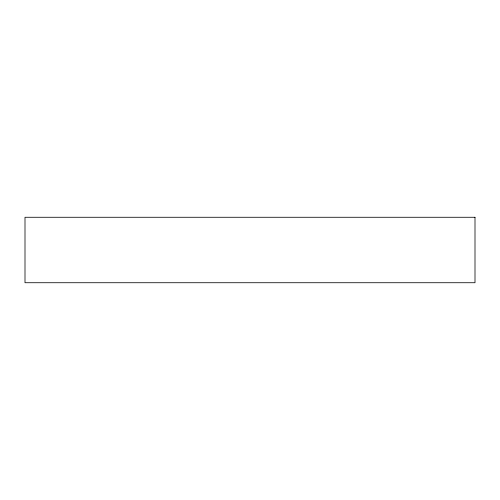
<?xml version="1.0" encoding="UTF-8"?>
<svg xmlns="http://www.w3.org/2000/svg" width="500" height="500" viewBox="0 0 500 500"><rect width="100%" height="100%" fill="white"/><g stroke="black" fill="none" stroke-linecap="round" stroke-linejoin="round"><path stroke-width="0.75" d="M475 217.275L25 217.275L25 282.725L475 282.725L475 217.275"/></g></svg>
